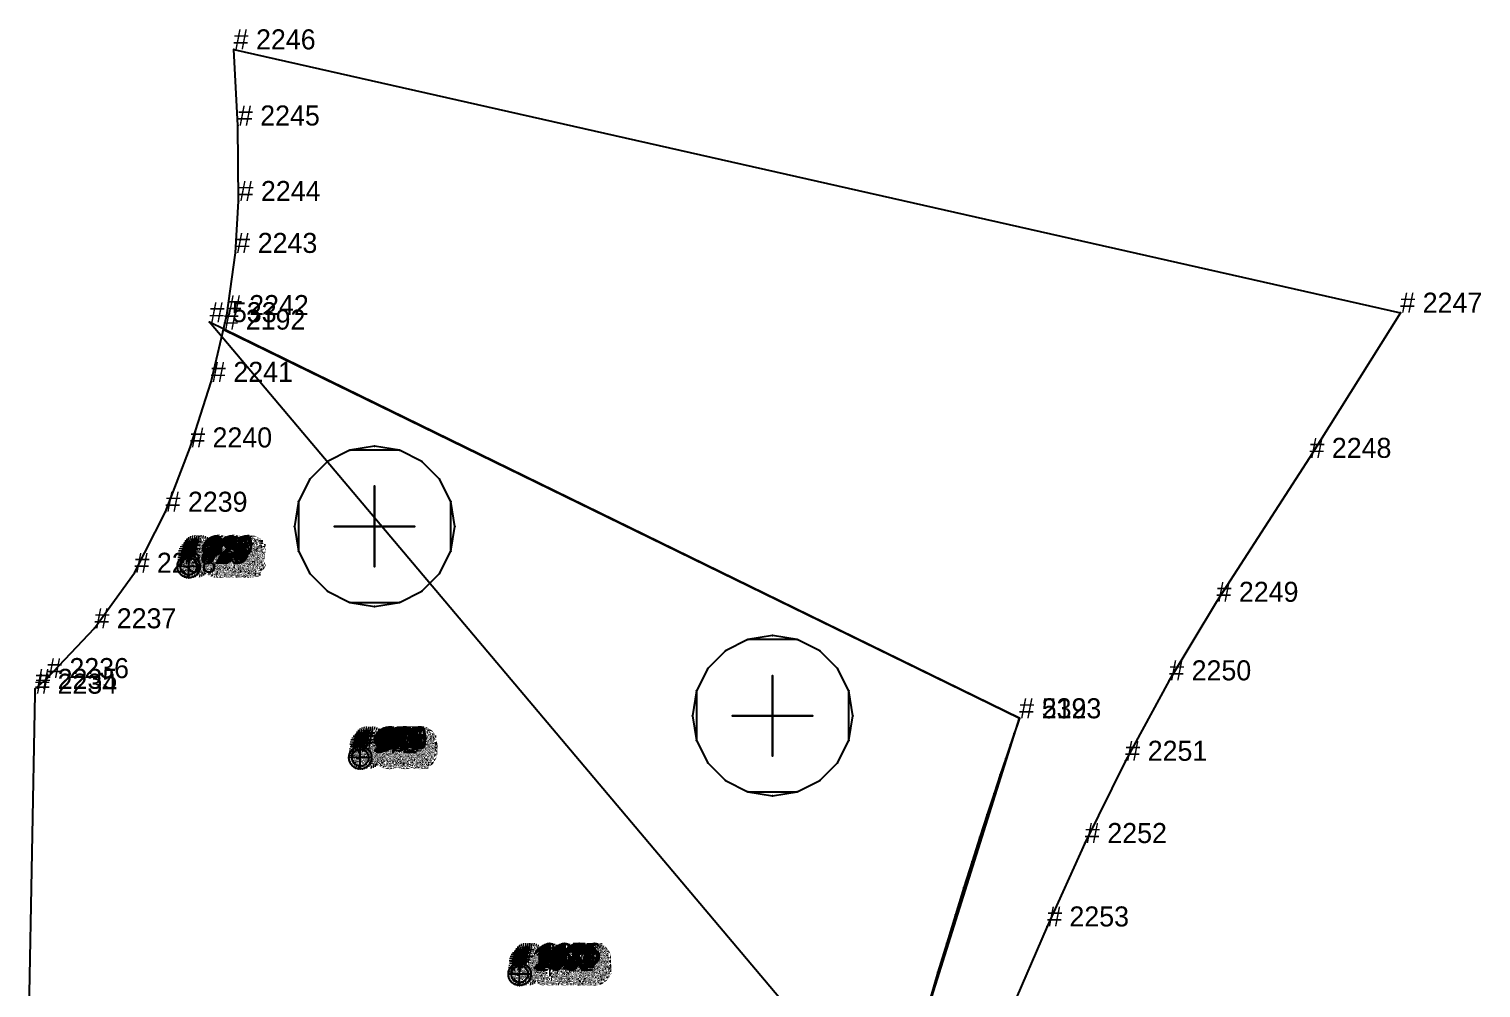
# Model space of a CAD drawing. Extents: x -129 to 180, y -125 to 336.
# Drawn here: x 45.43 to 63.55, y 219.51 to 231.47 of the extents above; entities that cross this region are included whole.
import ezdxf

# ---------------------------------------------------------------- set-up
doc = ezdxf.new("R2010")
doc.units = 0

# ---------------------------------------------------------------- blocks, each defined once
blk = doc.blocks.new('Pattern_74796_M')
at = {"layer": '1'}
blk.add_lwpolyline([(45.428356, 219.217377), (45.504868, 223.177414), (45.506664, 223.237915), (45.653076, 223.372116), (46.244114, 223.993149), (46.745041, 224.686172), (47.13237, 225.447601), (47.439087, 226.249832), (47.699707, 227.068161), (47.897018, 227.900894), (48.003525, 228.67662), (48.04343, 229.324356), (48.034519, 230.266281), (47.982323, 231.215912), (62.541931, 227.931), (61.407654, 226.119537), (60.248081, 224.323761), (59.658249, 223.343918), (59.109909, 222.340485), (58.606174, 221.314346), (58.132847, 220.273605), (57.679722, 219.224762)], dxfattribs=at)
at = {"layer": '2'}
for p in [(47.982323, 231.215912), (47.982323, 231.215912), (48.034519, 230.266281), (48.034519, 230.266281), (48.04343, 229.324356), (48.04343, 229.324356), (48.003525, 228.67662), (48.003525, 228.67662), (47.681297, 227.812088), (47.681297, 227.812088), (47.897018, 227.900894), (47.897018, 227.900894), (62.541931, 227.931), (62.541931, 227.931), (47.854164, 227.720016), (47.854164, 227.720016), (47.699707, 227.068161), (47.699707, 227.068161), (47.439087, 226.249832), (47.439087, 226.249832), (49.74052, 226.26503), (49.74052, 226.26503), (49.74052, 226.26503), (49.74052, 226.26503), (61.407654, 226.119537), (61.407654, 226.119537), (49.74052, 225.76503), (49.74052, 225.76503), (47.13237, 225.447601), (47.13237, 225.447601), (48.74052, 225.26503), (48.74052, 225.26503), (49.24052, 225.26503), (49.24052, 225.26503), (49.24052, 225.26503), (49.24052, 225.26503), (50.24052, 225.26503), (50.24052, 225.26503), (50.74052, 225.26503), (50.74052, 225.26503), (47.321362, 224.86586), (47.321362, 224.86586), (47.342747, 224.883392), (47.342747, 224.883392), (47.367138, 224.896439), (47.367138, 224.896439), (47.380638, 224.863846), (47.380638, 224.863846), (47.393616, 224.904465), (47.393616, 224.904465), (47.421154, 224.907181), (47.421154, 224.907181), (47.421154, 224.871902), (47.421154, 224.871902), (47.421188, 224.907181), (47.421188, 224.907181), (47.448669, 224.904465), (47.448669, 224.904465), (47.461643, 224.863861), (47.461643, 224.863861), (47.475132, 224.896439), (47.475132, 224.896439), (47.499546, 224.883392), (47.499546, 224.883392), (47.52092, 224.86586), (47.52092, 224.86586), (46.745041, 224.686172), (46.745041, 224.686172), (47.280041, 224.766083), (47.280041, 224.766083), (47.280075, 224.766083), (47.280075, 224.766083), (47.282738, 224.79361), (47.282738, 224.79361), (47.282749, 224.738556), (47.282749, 224.738556), (47.290771, 224.820068), (47.290771, 224.820068), (47.290771, 224.712067), (47.290771, 224.712067), (47.303806, 224.844467), (47.303806, 224.844467), (47.303818, 224.687683), (47.303818, 224.687683), (47.315319, 224.766083), (47.315319, 224.766083), (47.323364, 224.80658), (47.323364, 224.80658), (47.323364, 224.725571), (47.323364, 224.725571), (47.346313, 224.840912), (47.346313, 224.840912), (47.346313, 224.691238), (47.346313, 224.691238), (47.495983, 224.840912), (47.495983, 224.840912), (47.495983, 224.691238), (47.495983, 224.691238), (47.518921, 224.80658), (47.518921, 224.80658), (47.518921, 224.725571), (47.518921, 224.725571), (47.526989, 224.766083), (47.526989, 224.766083), (47.526989, 224.766083), (47.526989, 224.766083), (47.538464, 224.844467), (47.538464, 224.844467), (47.538475, 224.687683), (47.538475, 224.687683), (47.551514, 224.820068), (47.551514, 224.820068), (47.551514, 224.712067), (47.551514, 224.712067), (47.559544, 224.79361), (47.559544, 224.79361), (47.559544, 224.738556), (47.559544, 224.738556), (47.562267, 224.766083), (47.562267, 224.766083), (47.562267, 224.766083), (47.562267, 224.766083), (47.56229, 224.766083), (47.56229, 224.766083), (49.74052, 224.76503), (49.74052, 224.76503), (49.74052, 224.76503), (49.74052, 224.76503), (47.321362, 224.66629), (47.321362, 224.66629), (47.342747, 224.648758), (47.342747, 224.648758), (47.367138, 224.635712), (47.367138, 224.635712), (47.38065, 224.668304), (47.38065, 224.668304), (47.393616, 224.627686), (47.393616, 224.627686), (47.421154, 224.660248), (47.421154, 224.660248), (47.421154, 224.624969), (47.421154, 224.624969), (47.421188, 224.624969), (47.421188, 224.624969), (47.448681, 224.627686), (47.448681, 224.627686), (47.461632, 224.668304), (47.461632, 224.668304), (47.475143, 224.635712), (47.475143, 224.635712), (47.499546, 224.648758), (47.499546, 224.648758), (47.520935, 224.66629), (47.520935, 224.66629), (60.248081, 224.323761), (60.248081, 224.323761), (49.74052, 224.26503), (49.74052, 224.26503), (46.244114, 223.993149), (46.244114, 223.993149), (54.707256, 223.902328), (54.707256, 223.902328), (54.707256, 223.902328), (54.707256, 223.902328), (45.506664, 223.237915), (45.506664, 223.237915), (45.653076, 223.372116), (45.653076, 223.372116), (54.707256, 223.402328), (54.707256, 223.402328), (59.658249, 223.343918), (59.658249, 223.343918), (45.504868, 223.177414), (45.504868, 223.177414), (53.707256, 222.902328), (53.707256, 222.902328), (54.207256, 222.902328), (54.207256, 222.902328), (54.207256, 222.902328), (54.207256, 222.902328), (55.207256, 222.902328), (55.207256, 222.902328), (55.707256, 222.902328), (55.707256, 222.902328), (57.787231, 222.870514), (57.787231, 222.870514), (57.787231, 222.870514), (57.787231, 222.870514), (49.508163, 222.510712), (49.508163, 222.510712), (49.53463, 222.518738), (49.53463, 222.518738), (49.562119, 222.5215), (49.562119, 222.5215), (49.562168, 222.521454), (49.562168, 222.521454), (49.589695, 222.518738), (49.589695, 222.518738), (49.616161, 222.510712), (49.616161, 222.510712), (49.421005, 222.380386), (49.421005, 222.380386), (49.421055, 222.380341), (49.421055, 222.380341), (49.423767, 222.407867), (49.423767, 222.407867), (49.423767, 222.352814), (49.423767, 222.352814), (49.431786, 222.434357), (49.431786, 222.434357), (49.431786, 222.326355), (49.431786, 222.326355), (49.444836, 222.45874), (49.444836, 222.45874), (49.456333, 222.380341), (49.456333, 222.380341), (49.462387, 222.480133), (49.462387, 222.480133), (49.464367, 222.420853), (49.464367, 222.420853), (49.464378, 222.339844), (49.464378, 222.339844), (49.483765, 222.497665), (49.483765, 222.497665), (49.487316, 222.45517), (49.487316, 222.45517), (49.521652, 222.478119), (49.521652, 222.478119), (49.562168, 222.486176), (49.562168, 222.486176), (49.602661, 222.478119), (49.602661, 222.478119), (49.636997, 222.45517), (49.636997, 222.45517), (49.640564, 222.497665), (49.640564, 222.497665), (49.659935, 222.420853), (49.659935, 222.420853), (49.659935, 222.339844), (49.659935, 222.339844), (49.661949, 222.480133), (49.661949, 222.480133), (49.668003, 222.380341), (49.668003, 222.380341), (49.668003, 222.380341), (49.668003, 222.380341), (49.679489, 222.45874), (49.679489, 222.45874), (49.692528, 222.434357), (49.692528, 222.434357), (49.692528, 222.32634), (49.692528, 222.32634), (49.700562, 222.407867), (49.700562, 222.407867), (49.700562, 222.352814), (49.700562, 222.352814), (49.703281, 222.380341), (49.703281, 222.380341), (49.703281, 222.380341), (49.703281, 222.380341), (49.703331, 222.380386), (49.703331, 222.380386), (54.707256, 222.402328), (54.707256, 222.402328), (54.707256, 222.402328), (54.707256, 222.402328), (59.109909, 222.340485), (59.109909, 222.340485), (49.444836, 222.301956), (49.444836, 222.301956), (49.462387, 222.280563), (49.462387, 222.280563), (49.483765, 222.263031), (49.483765, 222.263031), (49.487316, 222.305511), (49.487316, 222.305511), (49.508163, 222.249985), (49.508163, 222.249985), (49.521652, 222.282562), (49.521652, 222.282562), (49.53463, 222.241959), (49.53463, 222.241959), (49.562119, 222.239288), (49.562119, 222.239288), (49.562168, 222.274506), (49.562168, 222.274506), (49.562168, 222.239227), (49.562168, 222.239227), (49.589695, 222.241943), (49.589695, 222.241943), (49.602661, 222.282562), (49.602661, 222.282562), (49.616161, 222.249969), (49.616161, 222.249969), (49.636997, 222.305511), (49.636997, 222.305511), (49.640564, 222.263016), (49.640564, 222.263016), (49.661949, 222.280563), (49.661949, 222.280563), (49.679489, 222.301956), (49.679489, 222.301956), (54.707256, 221.902328), (54.707256, 221.902328), (58.606174, 221.314346), (58.606174, 221.314346), (58.132847, 220.273605), (58.132847, 220.273605), (51.472473, 219.796417), (51.472473, 219.796417), (51.496861, 219.809464), (51.496861, 219.809464), (51.523338, 219.81749), (51.523338, 219.81749), (51.550842, 219.82019), (51.550842, 219.82019), (51.550865, 219.820206), (51.550865, 219.820206), (51.578403, 219.81749), (51.578403, 219.81749), (51.60487, 219.809464), (51.60487, 219.809464), (51.629257, 219.796417), (51.629257, 219.796417), (51.40974, 219.679092), (51.40974, 219.679092), (51.409752, 219.679108), (51.409752, 219.679108), (51.41246, 219.706635), (51.41246, 219.706635), (51.41246, 219.651581), (51.41246, 219.651581), (51.420483, 219.733109), (51.420483, 219.733109), (51.420483, 219.625092), (51.420483, 219.625092), (51.433533, 219.757492), (51.433533, 219.757492), (51.445042, 219.679108), (51.445042, 219.679108), (51.451084, 219.778885), (51.451084, 219.778885), (51.453075, 219.719589), (51.453075, 219.719589), (51.453075, 219.638596), (51.453075, 219.638596), (51.476025, 219.753937), (51.476025, 219.753937), (51.510361, 219.776871), (51.510361, 219.776871), (51.550865, 219.784927), (51.550865, 219.784927), (51.59137, 219.776871), (51.59137, 219.776871), (51.625694, 219.753937), (51.625694, 219.753937), (51.648632, 219.719589), (51.648632, 219.719589), (51.648643, 219.638596), (51.648643, 219.638596), (51.650658, 219.778885), (51.650658, 219.778885), (51.6567, 219.679108), (51.6567, 219.679108), (51.6567, 219.679108), (51.6567, 219.679108), (51.668198, 219.757492), (51.668198, 219.757492), (51.681236, 219.733109), (51.681236, 219.733109), (51.681236, 219.625092), (51.681236, 219.625092), (51.689255, 219.651581), (51.689255, 219.651581), (51.68927, 219.706635), (51.68927, 219.706635), (51.691956, 219.679092), (51.691956, 219.679092), (51.69199, 219.679108), (51.69199, 219.679108), (51.69199, 219.679108), (51.69199, 219.679108), (51.433533, 219.600708), (51.433533, 219.600708), (51.451084, 219.579315), (51.451084, 219.579315), (51.472473, 219.561783), (51.472473, 219.561783), (51.476025, 219.604263), (51.476025, 219.604263), (51.496861, 219.548737), (51.496861, 219.548737), (51.510349, 219.581329), (51.510349, 219.581329), (51.523338, 219.54071), (51.523338, 219.54071), (51.550842, 219.537979), (51.550842, 219.537979), (51.550865, 219.573273), (51.550865, 219.573273), (51.550865, 219.537994), (51.550865, 219.537994), (51.578403, 219.54071), (51.578403, 219.54071), (51.59137, 219.581329), (51.59137, 219.581329), (51.60487, 219.548737), (51.60487, 219.548737), (51.625706, 219.604263), (51.625706, 219.604263), (51.629257, 219.561783), (51.629257, 219.561783), (51.650646, 219.579315), (51.650646, 219.579315), (51.668198, 219.600708), (51.668198, 219.600708)]:
    blk.add_point(p, dxfattribs=at)
at = {"layer": '3'}
for p in [(49.431503, 226.21608), (49.431503, 226.21608), (50.049538, 226.21608), (50.049538, 226.21608), (49.152737, 226.074036), (49.152737, 226.074036), (50.328304, 226.074036), (50.328304, 226.074036), (48.931503, 225.852814), (48.931503, 225.852814), (50.549538, 225.852814), (50.549538, 225.852814), (48.789463, 225.574036), (48.789463, 225.574036), (50.691574, 225.574036), (50.691574, 225.574036), (48.789463, 224.956024), (48.789463, 224.956024), (50.691574, 224.956024), (50.691574, 224.956024), (48.931503, 224.677231), (48.931503, 224.677231), (50.549538, 224.677231), (50.549538, 224.677231), (49.152737, 224.456024), (49.152737, 224.456024), (50.328308, 224.456024), (50.328308, 224.456024), (49.431503, 224.31398), (49.431503, 224.31398), (50.049538, 224.31398), (50.049538, 224.31398), (54.398239, 223.853378), (54.398239, 223.853378), (55.01627, 223.853378), (55.01627, 223.853378), (54.119469, 223.711334), (54.119469, 223.711334), (55.295044, 223.711334), (55.295044, 223.711334), (53.898239, 223.490128), (53.898239, 223.490128), (55.51627, 223.490128), (55.51627, 223.490128), (53.756199, 223.211334), (53.756199, 223.211334), (55.65831, 223.211334), (55.65831, 223.211334), (57.757896, 222.785339), (57.757896, 222.785339), (57.779716, 222.848785), (57.779716, 222.848785), (53.756199, 222.593323), (53.756199, 222.593323), (55.65831, 222.593323), (55.65831, 222.593323), (57.67561, 222.543518), (57.67561, 222.543518), (57.722836, 222.682724), (57.722836, 222.682724), (57.61729, 222.370255), (57.61729, 222.370255), (53.898239, 222.314545), (53.898239, 222.314545), (55.51627, 222.314545), (55.51627, 222.314545), (57.54895, 222.165527), (57.54895, 222.165527), (54.119469, 222.093323), (54.119469, 222.093323), (55.295044, 222.093323), (55.295044, 222.093323), (54.398239, 221.951279), (54.398239, 221.951279), (55.01627, 221.951279), (55.01627, 221.951279), (57.471661, 221.931885), (57.471661, 221.931885), (57.386497, 221.671875), (57.386497, 221.671875), (57.294529, 221.388107), (57.294529, 221.388107), (57.196827, 221.083099), (57.196827, 221.083099), (57.094467, 220.759415), (57.094467, 220.759415), (56.988522, 220.419647), (56.988522, 220.419647), (56.880062, 220.066345), (56.880062, 220.066345), (56.770157, 219.702057), (56.770157, 219.702057)]:
    blk.add_point(p, dxfattribs=at)
at = {"layer": '8'}
for points in [[(56.22683, 217.91391), (57.787231, 222.870514), (47.681297, 227.812088)], [(47.854164, 227.720016), (57.787231, 222.870514), (57.779716, 222.848785), (57.757896, 222.785339), (57.722836, 222.682724), (57.67561, 222.543518), (57.61729, 222.370255), (57.54895, 222.165527), (57.471661, 221.931885), (57.386497, 221.671875), (57.294529, 221.388107), (57.196827, 221.083099), (57.094467, 220.759415), (56.988522, 220.419647), (56.880062, 220.066345), (56.770157, 219.702057), (56.659882, 219.329376)], [(47.421188, 224.624969), (47.421188, 224.907181)], [(47.56229, 224.766083), (47.280075, 224.766083)], [(49.562119, 222.239288), (49.562119, 222.5215)], [(49.703331, 222.380386), (49.421005, 222.380386)], [(51.550842, 219.537979), (51.550842, 219.82019)], [(51.691956, 219.679092), (51.40974, 219.679092)]]:
    blk.add_lwpolyline(points, dxfattribs=at)
for points in [[(49.74052, 226.26503), (49.431503, 226.21608), (49.152737, 226.074036), (48.931503, 225.852814), (48.789463, 225.574036), (48.74052, 225.26503), (48.789463, 224.956024), (48.931503, 224.677231), (49.152737, 224.456024), (49.431503, 224.31398), (49.74052, 224.26503), (50.049538, 224.31398), (50.328308, 224.456024), (50.549538, 224.677231), (50.691574, 224.956024), (50.74052, 225.26503), (50.691574, 225.574036), (50.549538, 225.852814), (50.328304, 226.074036), (50.049538, 226.21608), (49.74052, 226.26503)], [(49.74052, 224.76503), (49.74052, 225.76503), (49.74052, 224.76503)], [(49.24052, 225.26503), (50.24052, 225.26503), (49.24052, 225.26503)], [(47.562267, 224.766083), (47.559544, 224.738556), (47.551514, 224.712067), (47.538475, 224.687683), (47.520935, 224.66629), (47.499546, 224.648758), (47.475143, 224.635712), (47.448681, 224.627686), (47.421154, 224.624969), (47.393616, 224.627686), (47.367138, 224.635712), (47.342747, 224.648758), (47.321362, 224.66629), (47.303818, 224.687683), (47.290771, 224.712067), (47.282749, 224.738556), (47.280041, 224.766083), (47.282738, 224.79361), (47.290771, 224.820068), (47.303806, 224.844467), (47.321362, 224.86586), (47.342747, 224.883392), (47.367138, 224.896439), (47.393616, 224.904465), (47.421154, 224.907181), (47.448669, 224.904465), (47.475132, 224.896439), (47.499546, 224.883392), (47.52092, 224.86586), (47.538464, 224.844467), (47.551514, 224.820068), (47.559544, 224.79361), (47.562267, 224.766083)], [(47.526989, 224.766083), (47.518921, 224.725571), (47.495983, 224.691238), (47.461632, 224.668304), (47.421154, 224.660248), (47.38065, 224.668304), (47.346313, 224.691238), (47.323364, 224.725571), (47.315319, 224.766083), (47.323364, 224.80658), (47.346313, 224.840912), (47.380638, 224.863846), (47.421154, 224.871902), (47.461643, 224.863861), (47.495983, 224.840912), (47.518921, 224.80658), (47.526989, 224.766083)], [(54.707256, 223.902328), (54.398239, 223.853378), (54.119469, 223.711334), (53.898239, 223.490128), (53.756199, 223.211334), (53.707256, 222.902328), (53.756199, 222.593323), (53.898239, 222.314545), (54.119469, 222.093323), (54.398239, 221.951279), (54.707256, 221.902328), (55.01627, 221.951279), (55.295044, 222.093323), (55.51627, 222.314545), (55.65831, 222.593323), (55.707256, 222.902328), (55.65831, 223.211334), (55.51627, 223.490128), (55.295044, 223.711334), (55.01627, 223.853378), (54.707256, 223.902328)], [(54.707256, 222.402328), (54.707256, 223.402328), (54.707256, 222.402328)], [(54.207256, 222.902328), (55.207256, 222.902328), (54.207256, 222.902328)], [(49.703281, 222.380341), (49.700562, 222.352814), (49.692528, 222.32634), (49.679489, 222.301956), (49.661949, 222.280563), (49.640564, 222.263016), (49.616161, 222.249969), (49.589695, 222.241943), (49.562168, 222.239227), (49.53463, 222.241959), (49.508163, 222.249985), (49.483765, 222.263031), (49.462387, 222.280563), (49.444836, 222.301956), (49.431786, 222.326355), (49.423767, 222.352814), (49.421055, 222.380341), (49.423767, 222.407867), (49.431786, 222.434357), (49.444836, 222.45874), (49.462387, 222.480133), (49.483765, 222.497665), (49.508163, 222.510712), (49.53463, 222.518738), (49.562168, 222.521454), (49.589695, 222.518738), (49.616161, 222.510712), (49.640564, 222.497665), (49.661949, 222.480133), (49.679489, 222.45874), (49.692528, 222.434357), (49.700562, 222.407867), (49.703281, 222.380341)], [(49.668003, 222.380341), (49.659935, 222.339844), (49.636997, 222.305511), (49.602661, 222.282562), (49.562168, 222.274506), (49.521652, 222.282562), (49.487316, 222.305511), (49.464378, 222.339844), (49.456333, 222.380341), (49.464367, 222.420853), (49.487316, 222.45517), (49.521652, 222.478119), (49.562168, 222.486176), (49.602661, 222.478119), (49.636997, 222.45517), (49.659935, 222.420853), (49.668003, 222.380341)], [(51.69199, 219.679108), (51.689255, 219.651581), (51.681236, 219.625092), (51.668198, 219.600708), (51.650646, 219.579315), (51.629257, 219.561783), (51.60487, 219.548737), (51.578403, 219.54071), (51.550865, 219.537994), (51.523338, 219.54071), (51.496861, 219.548737), (51.472473, 219.561783), (51.451084, 219.579315), (51.433533, 219.600708), (51.420483, 219.625092), (51.41246, 219.651581), (51.409752, 219.679108), (51.41246, 219.706635), (51.420483, 219.733109), (51.433533, 219.757492), (51.451084, 219.778885), (51.472473, 219.796417), (51.496861, 219.809464), (51.523338, 219.81749), (51.550865, 219.820206), (51.578403, 219.81749), (51.60487, 219.809464), (51.629257, 219.796417), (51.650658, 219.778885), (51.668198, 219.757492), (51.681236, 219.733109), (51.68927, 219.706635), (51.69199, 219.679108)], [(51.6567, 219.679108), (51.648643, 219.638596), (51.625706, 219.604263), (51.59137, 219.581329), (51.550865, 219.573273), (51.510349, 219.581329), (51.476025, 219.604263), (51.453075, 219.638596), (51.445042, 219.679108), (51.453075, 219.719589), (51.476025, 219.753937), (51.510361, 219.776871), (51.550865, 219.784927), (51.59137, 219.776871), (51.625694, 219.753937), (51.648632, 219.719589), (51.6567, 219.679108)]]:
    blk.add_lwpolyline(points, close=True, dxfattribs=at)
at = {"layer": '85'}
for points in [[(56.174973, 217.74408), (47.681297, 227.812088)], [(47.421188, 224.907181)], [(47.280075, 224.766083)], [(57.779716, 222.848785), (57.757896, 222.785339), (57.722836, 222.682724), (57.67561, 222.543518), (57.61729, 222.370255), (57.54895, 222.165527), (57.471661, 221.931885), (57.386497, 221.671875), (57.294529, 221.388107), (57.196827, 221.083099), (57.094467, 220.759415), (56.988522, 220.419647), (56.880062, 220.066345), (56.770157, 219.702057), (56.659882, 219.329376)], [(49.562119, 222.5215)], [(49.421005, 222.380386)], [(51.550842, 219.82019)], [(51.40974, 219.679092)]]:
    blk.add_lwpolyline(points, dxfattribs=at)
for points in [[(49.431503, 226.21608), (49.152737, 226.074036), (48.931503, 225.852814), (48.789463, 225.574036), (48.789463, 224.956024), (48.931503, 224.677231), (49.152737, 224.456024), (49.431503, 224.31398), (50.049538, 224.31398), (50.328308, 224.456024), (50.549538, 224.677231), (50.691574, 224.956024), (50.691574, 225.574036), (50.549538, 225.852814), (50.328304, 226.074036), (50.049538, 226.21608)], [(54.398239, 223.853378), (54.119469, 223.711334), (53.898239, 223.490128), (53.756199, 223.211334), (53.756199, 222.593323), (53.898239, 222.314545), (54.119469, 222.093323), (54.398239, 221.951279), (55.01627, 221.951279), (55.295044, 222.093323), (55.51627, 222.314545), (55.65831, 222.593323), (55.65831, 223.211334), (55.51627, 223.490128), (55.295044, 223.711334), (55.01627, 223.853378)]]:
    blk.add_lwpolyline(points, close=True, dxfattribs=at)
at = {"layer": '1'}
for s, p in [('# 2246', (47.982323, 231.215912)), ('# 2245', (48.034519, 230.266281)), ('# 2244', (48.04343, 229.324356)), ('# 2243', (48.003525, 228.67662)), ('# 2242', (47.897018, 227.900894)), ('# 2247', (62.541931, 227.931)), ('# 2241', (47.699707, 227.068161)), ('# 2240', (47.439087, 226.249832)), ('# 2248', (61.407654, 226.119537)), ('# 2239', (47.13237, 225.447601)), ('# 2238', (46.745041, 224.686172)), ('# 2249', (60.248081, 224.323761)), ('# 2237', (46.244114, 223.993149)), ('# 2236', (45.653076, 223.372116)), ('# 2250', (59.658249, 223.343918)), ('# 2234', (45.504868, 223.177414)), ('# 2235', (45.506664, 223.237915)), ('# 2251', (59.109909, 222.340485)), ('# 2252', (58.606174, 221.314346)), ('# 2253', (58.132847, 220.273605))]:
    blk.add_text(s, height=0.25, dxfattribs=at).set_placement(p)
at = {"layer": '8'}
for s, p in [('# 533', (47.681297, 227.812088)), ('# 2192', (47.854164, 227.720016)), ('# 823', (47.282738, 224.79361)), ('# 824', (47.290771, 224.820068)), ('# 825', (47.303806, 224.844467)), ('# 826', (47.321362, 224.86586)), ('# 735', (47.323364, 224.80658)), ('# 827', (47.342747, 224.883392)), ('# 736', (47.346313, 224.840912)), ('# 828', (47.367138, 224.896439)), ('# 737', (47.380638, 224.863846)), ('# 829', (47.393616, 224.904465)), ('# 830', (47.421154, 224.907181)), ('# 738', (47.421154, 224.871902)), ('# 691', (47.421188, 224.907181)), ('# 831', (47.448669, 224.904465)), ('# 739', (47.461643, 224.863861)), ('# 832', (47.475132, 224.896439)), ('# 740', (47.495983, 224.840912)), ('# 833', (47.499546, 224.883392)), ('# 741', (47.518921, 224.80658)), ('# 834', (47.52092, 224.86586)), ('# 835', (47.538464, 224.844467)), ('# 836', (47.551514, 224.820068)), ('# 837', (47.559544, 224.79361)), ('# 822', (47.280041, 224.766083)), ('# 693', (47.280075, 224.766083)), ('# 821', (47.282749, 224.738556)), ('# 820', (47.290771, 224.712067)), ('# 819', (47.303818, 224.687683)), ('# 734', (47.315319, 224.766083)), ('# 818', (47.321362, 224.66629)), ('# 733', (47.323364, 224.725571)), ('# 817', (47.342747, 224.648758)), ('# 732', (47.346313, 224.691238)), ('# 816', (47.367138, 224.635712)), ('# 731', (47.38065, 224.668304)), ('# 815', (47.393616, 224.627686)), ('# 730', (47.421154, 224.660248)), ('# 814', (47.421154, 224.624969)), ('# 690', (47.421188, 224.624969)), ('# 813', (47.448681, 224.627686)), ('# 729', (47.461632, 224.668304)), ('# 812', (47.475143, 224.635712)), ('# 728', (47.495983, 224.691238)), ('# 811', (47.499546, 224.648758)), ('# 727', (47.518921, 224.725571)), ('# 810', (47.520935, 224.66629)), ('# 726', (47.526989, 224.766083)), ('# 726', (47.526989, 224.766083)), ('# 809', (47.538475, 224.687683)), ('# 808', (47.551514, 224.712067)), ('# 807', (47.559544, 224.738556)), ('# 806', (47.562267, 224.766083)), ('# 806', (47.562267, 224.766083)), ('# 692', (47.56229, 224.766083)), ('# 2193', (57.787231, 222.870514)), ('# 532', (57.787231, 222.870514)), ('# 972', (49.431786, 222.434357)), ('# 973', (49.444836, 222.45874)), ('# 974', (49.462387, 222.480133)), ('# 975', (49.483765, 222.497665)), ('# 884', (49.487316, 222.45517)), ('# 976', (49.508163, 222.510712)), ('# 885', (49.521652, 222.478119)), ('# 977', (49.53463, 222.518738)), ('# 839', (49.562119, 222.5215)), ('# 978', (49.562168, 222.521454)), ('# 886', (49.562168, 222.486176)), ('# 979', (49.589695, 222.518738)), ('# 887', (49.602661, 222.478119)), ('# 980', (49.616161, 222.510712)), ('# 888', (49.636997, 222.45517)), ('# 981', (49.640564, 222.497665)), ('# 982', (49.661949, 222.480133)), ('# 983', (49.679489, 222.45874)), ('# 984', (49.692528, 222.434357)), ('# 841', (49.421005, 222.380386)), ('# 970', (49.421055, 222.380341)), ('# 971', (49.423767, 222.407867)), ('# 969', (49.423767, 222.352814)), ('# 968', (49.431786, 222.326355)), ('# 967', (49.444836, 222.301956)), ('# 882', (49.456333, 222.380341)), ('# 966', (49.462387, 222.280563)), ('# 883', (49.464367, 222.420853)), ('# 881', (49.464378, 222.339844)), ('# 965', (49.483765, 222.263031)), ('# 880', (49.487316, 222.305511)), ('# 879', (49.521652, 222.282562)), ('# 878', (49.562168, 222.274506)), ('# 877', (49.602661, 222.282562)), ('# 876', (49.636997, 222.305511)), ('# 959', (49.640564, 222.263016)), ('# 889', (49.659935, 222.420853)), ('# 875', (49.659935, 222.339844)), ('# 958', (49.661949, 222.280563)), ('# 874', (49.668003, 222.380341)), ('# 874', (49.668003, 222.380341)), ('# 957', (49.679489, 222.301956)), ('# 956', (49.692528, 222.32634)), ('# 985', (49.700562, 222.407867)), ('# 955', (49.700562, 222.352814)), ('# 954', (49.703281, 222.380341)), ('# 954', (49.703281, 222.380341)), ('# 840', (49.703331, 222.380386)), ('# 964', (49.508163, 222.249985)), ('# 963', (49.53463, 222.241959)), ('# 838', (49.562119, 222.239288)), ('# 962', (49.562168, 222.239227)), ('# 961', (49.589695, 222.241943)), ('# 960', (49.616161, 222.249969)), ('# 1120', (51.420483, 219.733109)), ('# 1121', (51.433533, 219.757492)), ('# 1122', (51.451084, 219.778885)), ('# 1031', (51.453075, 219.719589)), ('# 1123', (51.472473, 219.796417)), ('# 1032', (51.476025, 219.753937)), ('# 1124', (51.496861, 219.809464)), ('# 1033', (51.510361, 219.776871)), ('# 1125', (51.523338, 219.81749)), ('# 987', (51.550842, 219.82019)), ('# 1126', (51.550865, 219.820206)), ('# 1034', (51.550865, 219.784927)), ('# 1127', (51.578403, 219.81749)), ('# 1035', (51.59137, 219.776871)), ('# 1128', (51.60487, 219.809464)), ('# 1036', (51.625694, 219.753937)), ('# 1129', (51.629257, 219.796417)), ('# 1037', (51.648632, 219.719589)), ('# 1130', (51.650658, 219.778885)), ('# 1131', (51.668198, 219.757492)), ('# 1132', (51.681236, 219.733109)), ('# 989', (51.40974, 219.679092)), ('# 1118', (51.409752, 219.679108)), ('# 1119', (51.41246, 219.706635)), ('# 1117', (51.41246, 219.651581)), ('# 1116', (51.420483, 219.625092)), ('# 1115', (51.433533, 219.600708)), ('# 1030', (51.445042, 219.679108)), ('# 1114', (51.451084, 219.579315)), ('# 1029', (51.453075, 219.638596)), ('# 1113', (51.472473, 219.561783)), ('# 1028', (51.476025, 219.604263)), ('# 1112', (51.496861, 219.548737)), ('# 1027', (51.510349, 219.581329)), ('# 1111', (51.523338, 219.54071)), ('# 986', (51.550842, 219.537979)), ('# 1026', (51.550865, 219.573273)), ('# 1110', (51.550865, 219.537994)), ('# 1109', (51.578403, 219.54071)), ('# 1025', (51.59137, 219.581329)), ('# 1108', (51.60487, 219.548737)), ('# 1024', (51.625706, 219.604263)), ('# 1107', (51.629257, 219.561783)), ('# 1023', (51.648643, 219.638596)), ('# 1106', (51.650646, 219.579315)), ('# 1022', (51.6567, 219.679108)), ('# 1022', (51.6567, 219.679108)), ('# 1105', (51.668198, 219.600708)), ('# 1104', (51.681236, 219.625092)), ('# 1103', (51.689255, 219.651581)), ('# 1133', (51.68927, 219.706635)), ('# 988', (51.691956, 219.679092)), ('# 1102', (51.69199, 219.679108)), ('# 1102', (51.69199, 219.679108))]:
    blk.add_text(s, height=0.25, dxfattribs=at).set_placement(p)
at = {"layer": '85'}
for s, p in [('# 533', (47.681297, 227.812088)), ('# 691', (47.421188, 224.907181)), ('# 693', (47.280075, 224.766083)), ('# 839', (49.562119, 222.5215)), ('# 841', (49.421005, 222.380386)), ('# 987', (51.550842, 219.82019)), ('# 989', (51.40974, 219.679092))]:
    blk.add_text(s, height=0.25, dxfattribs=at).set_placement(p)

msp = doc.modelspace()

# ---------------------------------------------------------------- block references
at = {"layer": '1'}
msp.add_blockref('Pattern_74796_M', (0, 0), dxfattribs=at)

doc.saveas('drawing.dxf')
